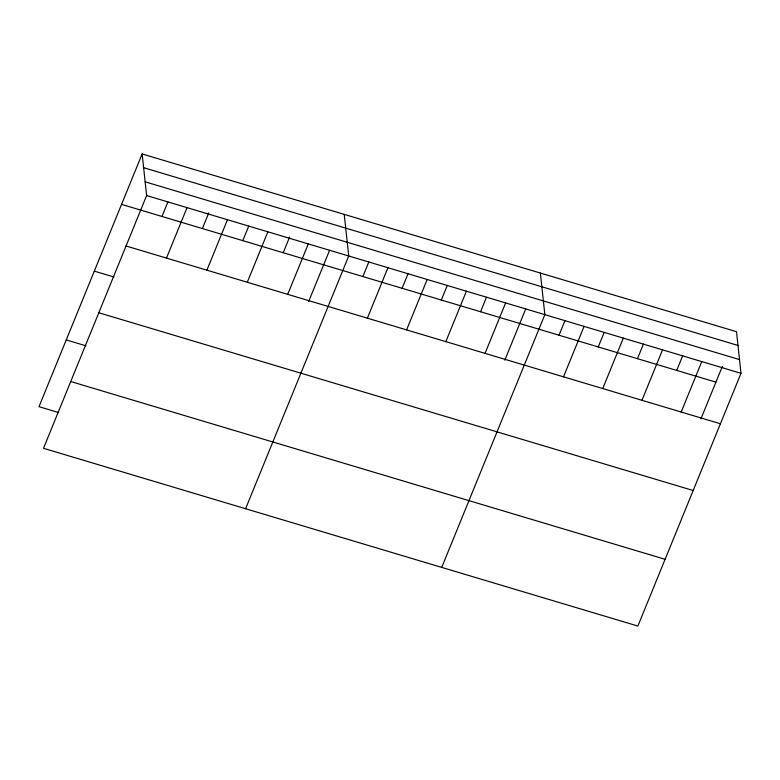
<?xml version="1.0" encoding="UTF-8"?>
<svg xmlns="http://www.w3.org/2000/svg" width="780" height="780" viewBox="0 0 780 780"><rect width="100%" height="100%" fill="white"/><g stroke="black" fill="none" stroke-linecap="round" stroke-linejoin="round"><path stroke-width="1.17" d="M142.136 153.943L146.63 195.556L43.495 448.295L637.865 626.057L741 373.318L736.505 331.705L142.136 153.943L39 406.682L58.627 412.552M161.977 216.47L167.924 201.893M166.471 258.082L187.054 207.646M202.391 228.55L208.796 212.862M206.885 270.163L227.468 219.736M242.804 240.64L248.752 226.073M247.299 282.253L267.881 231.826M283.228 252.73L289.624 237.042M287.723 294.343L308.305 243.906M308.656 301.538L329.589 250.244M245.583 508.735L348.719 255.996L344.224 214.383M362.866 276.549L368.813 261.982M367.37 318.162L387.943 267.735M402.1 288.278L408.047 273.712M406.594 329.891L427.177 279.464M441.324 300.017L447.272 285.441M445.819 341.63L466.401 291.194M480.558 311.747L486.496 297.18M485.053 353.36L505.635 302.923M504.796 360.194L525.73 308.909M441.724 567.392L544.859 314.662L540.365 273.049M559.007 335.215L564.954 320.639M563.511 376.828L584.083 326.391M598.24 346.944L604.188 332.377M602.735 388.557L623.317 338.12M637.465 358.673L643.412 344.107M641.959 400.286L662.542 349.859M676.699 370.412L682.636 355.836M681.193 412.025L701.776 361.589M700.937 418.86L722.329 366.454M143.618 167.68L737.987 345.442M145.148 181.828L739.518 359.59M146.63 195.556L741 373.318M121.553 204.38L715.923 382.142M126.048 245.993L720.418 423.755M94.312 271.138L113.948 277.007M98.806 312.751L693.176 490.513M66.242 339.914L85.878 345.793M70.736 381.537L665.106 559.299"/></g></svg>
